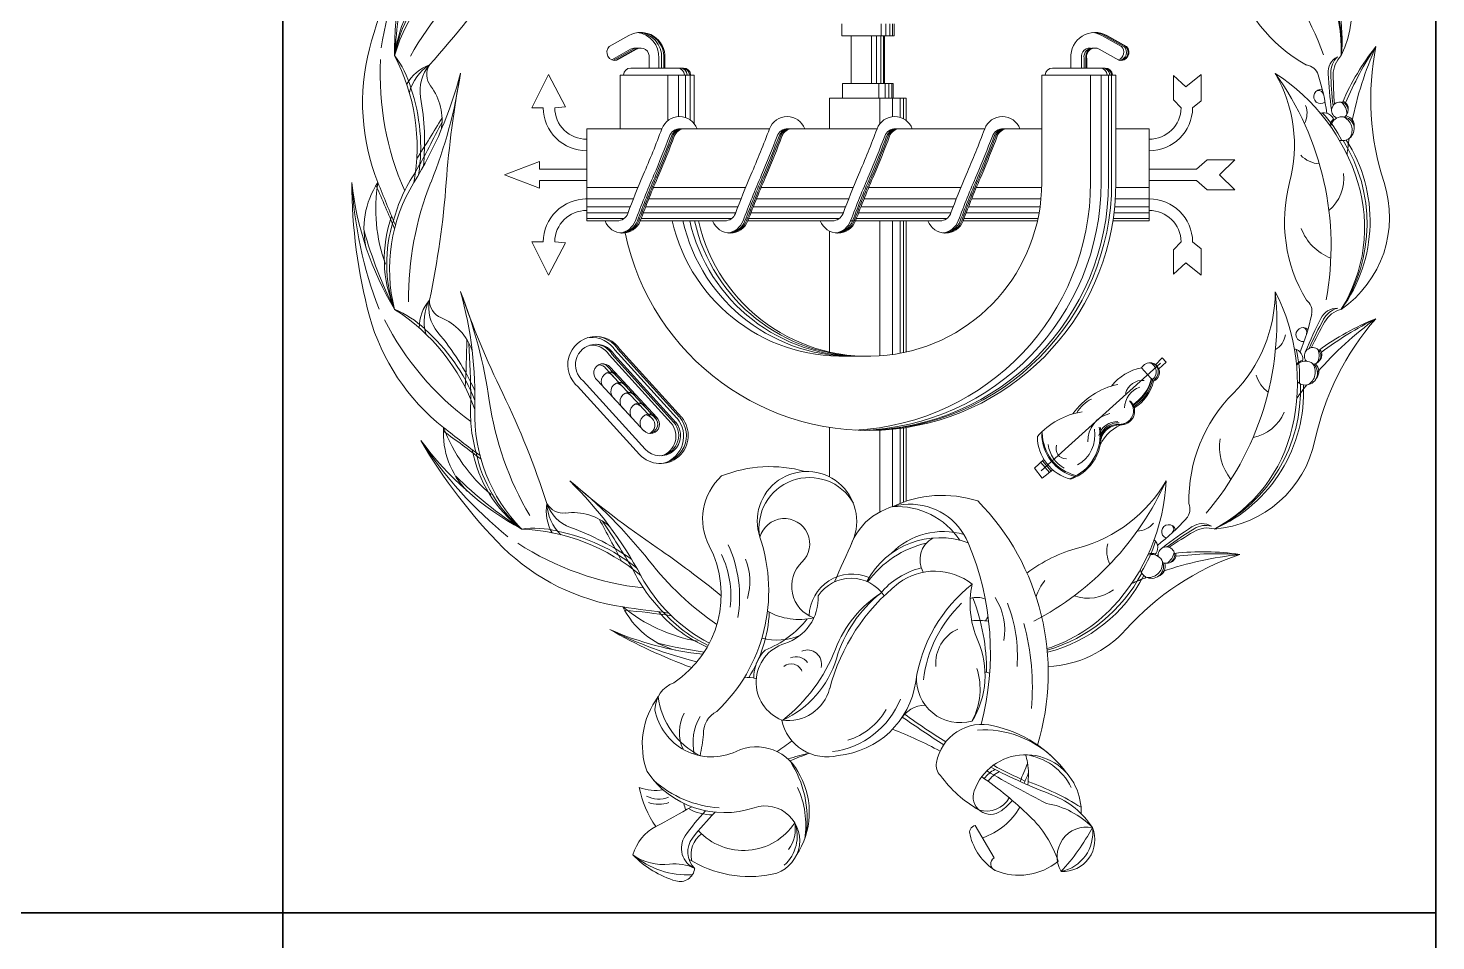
# Model space of a CAD drawing. Header units: millimetres. Extents: x 0 to 205, y 0 to 292.
# Drawn here: x 180.58 to 205, y 34.51 to 50.34 of the extents above; entities that cross this region are included whole.
import ezdxf
from ezdxf.enums import TextEntityAlignment as Align

# ---------------------------------------------------------------- set-up
doc = ezdxf.new("R2010")
doc.units = ezdxf.units.MM
doc.layers.add('Cajetín y formato', color=1, linetype='Continuous', lineweight=35)
doc.layers.add('Textos y Leyendas', color=3, linetype='Continuous', lineweight=15)
doc.styles.add('e1', font='times.ttf')

# ---------------------------------------------------------------- blocks, each defined once
blk = doc.blocks.new('eps')
at = {"color": 0, "lineweight": 13}
for p, q in [((-3.996, 3.214), (-4.337, 3.025)), ((-0.302, 3.208), (-0.302, 3.416)), ((-0.139, 3.208), (-0.302, 3.208)), ((-0.139, 3.208), (0.15, 3.208)), ((-0.139, 2.383), (-0.139, 3.208)), ((0.438, 3.208), (0.15, 3.208)), ((0.213, 2.383), (0.213, 3.208)), ((0.297, 2.383), (0.297, 3.208)), ((0.372, 2.383), (0.372, 3.208)), ((0.377, 3.208), (0.377, 3.416)), ((0.419, 2.383), (0.419, 3.208)), ((0.438, 3.208), (0.602, 3.208)), ((0.438, 2.383), (0.438, 3.208)), ((0.461, 3.208), (0.461, 3.416)), ((0.527, 3.208), (0.527, 3.416)), ((0.574, 3.208), (0.574, 3.416)), ((0.602, 3.208), (0.602, 3.416)), ((4.205, 3.214), (4.546, 3.025)), ((4.25, 3.214), (4.591, 3.025)), ((4.28, 3.214), (4.621, 3.025)), ((4.295, 3.214), (4.636, 3.025)), ((-3.969, 2.977), (-4.294, 2.795)), ((-3.923, 2.977), (-4.263, 2.787)), ((-3.884, 2.977), (-4.225, 2.787)), ((-3.863, 2.977), (-4.204, 2.787)), ((-3.863, 2.977), (-3.863, 2.977)), ((4.163, 2.977), (4.503, 2.787)), ((-3.644, 2.65), (-3.644, 2.824)), ((-3.477, 2.65), (-3.477, 2.824)), ((-3.43, 2.65), (-3.43, 2.824)), ((-3.392, 2.65), (-3.392, 2.824)), ((-3.371, 2.65), (-3.371, 2.824)), ((3.67, 2.65), (3.67, 2.824)), ((3.854, 2.65), (3.854, 2.824)), ((3.899, 2.65), (3.899, 2.824)), ((3.929, 2.65), (3.929, 2.824)), ((3.944, 2.65), (3.944, 2.824)), ((-5.68, 1.962), (-5.393, 2.54)), ((-5.393, 2.54), (-5.096, 1.978)), ((-4.15, 2.528), (-2.865, 2.528)), ((-4.15, 1.597), (-4.15, 2.528)), ((-3.507, 2.65), (-3.964, 2.65)), ((-3.507, 2.65), (-3.051, 2.65)), ((-3.319, 2.528), (-3.319, 1.741)), ((-3.134, 2.528), (-3.134, 1.808)), ((-3.016, 2.528), (-3.016, 1.792)), ((-2.932, 2.528), (-2.932, 1.75)), ((-2.865, 2.528), (-2.865, 1.687)), ((3.164, 2.528), (3.164, 0.665)), ((4.45, 2.528), (3.164, 2.528)), ((3.807, 2.65), (3.35, 2.65)), ((3.807, 2.65), (4.264, 2.65)), ((4.011, 0.665), (4.011, 2.528)), ((4.194, 0.665), (4.194, 2.528)), ((4.322, 0.665), (4.322, 2.528)), ((4.377, 0.665), (4.377, 2.528)), ((4.45, 0.665), (4.45, 2.528)), ((5.452, 2.523), (5.664, 2.323)), ((5.452, 2.097), (5.452, 2.523)), ((5.664, 2.323), (5.93, 2.536)), ((5.93, 2.536), (5.93, 2.084)), ((-0.291, 2.383), (0.15, 2.383)), ((-0.291, 2.129), (-0.291, 2.383)), ((0.59, 2.383), (0.15, 2.383)), ((0.337, 2.129), (0.337, 2.383)), ((0.45, 2.129), (0.45, 2.383)), ((0.515, 2.129), (0.515, 2.383)), ((0.562, 2.129), (0.562, 2.383)), ((0.59, 2.129), (0.59, 2.383)), ((-5.482, 1.962), (-5.68, 1.962)), ((-5.283, 1.962), (-5.096, 1.978)), ((-0.515, 2.129), (-0.515, 1.597)), ((0.15, 2.129), (-0.515, 2.129)), ((0.15, 2.129), (0.815, 2.129)), ((0.354, 1.679), (0.354, 2.129)), ((0.576, 1.807), (0.576, 2.129)), ((0.707, 1.796), (0.707, 2.129)), ((0.764, 1.772), (0.764, 2.129)), ((0.815, 2.129), (0.815, 1.74)), ((5.583, 1.962), (5.452, 2.097)), ((5.93, 2.084), (5.781, 1.962)), ((-4.727, 1.597), (-3.425, 1.597)), ((-4.727, 0), (-4.727, 1.597)), ((-3.106, 1.597), (-3.022, 1.597)), ((-3.022, 1.597), (-1.558, 1.597)), ((-1.239, 1.597), (-0.515, 1.597)), ((-0.515, 1.597), (0.15, 1.597)), ((0.309, 1.597), (0.15, 1.597)), ((2.175, 1.597), (0.628, 1.597)), ((3.164, 1.597), (2.495, 1.597)), ((5.026, 1.597), (4.45, 1.597)), ((5.026, 0), (5.026, 1.597)), ((-5.548, 1.03), (-6.154, 0.798)), ((-5.548, 0.897), (-5.548, 1.03)), ((5.847, 0.897), (6.036, 1.061)), ((6.036, 1.061), (6.514, 1.061)), ((6.514, 1.061), (6.248, 0.798)), ((-5.548, 0.567), (-6.154, 0.798)), ((-4.727, 0.897), (-5.548, 0.897)), ((5.026, 0.897), (5.847, 0.897)), ((6.514, 0.536), (6.248, 0.798)), ((-4.727, 0.699), (-5.548, 0.699)), ((-5.548, 0.699), (-5.548, 0.567)), ((-4.727, 0.577), (-3.84, 0.577)), ((-3.571, 0.577), (-1.973, 0.577)), ((-1.704, 0.577), (-0.106, 0.577)), ((0.162, 0.577), (1.761, 0.577)), ((2.029, 0.577), (3.163, 0.577)), ((4.449, 0.577), (5.026, 0.577)), ((5.026, 0.699), (5.847, 0.699)), ((5.847, 0.699), (6.036, 0.536)), ((6.036, 0.536), (6.514, 0.536)), ((-4.749, 0.38), (-3.919, 0.38)), ((-3.652, 0.38), (-2.052, 0.38)), ((-1.785, 0.38), (-0.185, 0.38)), ((0.082, 0.38), (1.681, 0.38)), ((1.948, 0.38), (3.151, 0.38)), ((4.44, 0.38), (5.026, 0.38)), ((-4.727, 0.244), (-3.972, 0.244)), ((-4.727, 0.142), (-4.011, 0.142)), ((-4.727, 0.04), (-4.083, 0.04)), ((-4.202, 0), (-4.727, 0)), ((-2.336, 0), (-3.799, 0)), ((-3.784, 0.04), (-2.216, 0.04)), ((-3.745, 0.142), (-2.144, 0.142)), ((-3.706, 0.244), (-2.105, 0.244)), ((-0.469, 0), (-1.932, 0)), ((-1.917, 0.04), (-0.349, 0.04)), ((-1.879, 0.142), (-0.277, 0.142)), ((-1.839, 0.244), (-0.238, 0.244)), ((0.15, 0), (-0.15, 0)), ((-0.051, 0.04), (1.517, 0.04)), ((-0.012, 0.142), (1.589, 0.142)), ((0.028, 0.244), (1.628, 0.244)), ((0.15, 0), (1.398, 0)), ((0.354, -2.342), (0.354, 0)), ((0.576, -2.319), (0.576, 0)), ((0.707, -2.297), (0.707, 0)), ((0.764, -2.286), (0.764, 0)), ((0.815, 0), (0.815, -2.275)), ((1.801, 0), (3.09, 0)), ((1.816, 0.04), (3.098, 0.04)), ((1.855, 0.142), (3.118, 0.142)), ((1.895, 0.244), (3.134, 0.244)), ((4.398, 0), (5.026, 0)), ((4.404, 0.04), (5.026, 0.04)), ((4.418, 0.142), (5.026, 0.142)), ((4.429, 0.244), (5.026, 0.244)), ((-0.515, -0.178), (-0.515, -2.275)), ((-5.482, -0.365), (-5.68, -0.365)), ((-5.68, -0.365), (-5.393, -0.944)), ((-5.393, -0.944), (-5.096, -0.381)), ((-5.283, -0.365), (-5.096, -0.381)), ((5.583, -0.365), (5.452, -0.501)), ((5.93, -0.487), (5.781, -0.365)), ((5.93, -0.939), (5.93, -0.487)), ((5.452, -0.501), (5.452, -0.926)), ((5.452, -0.926), (5.664, -0.726)), ((5.664, -0.726), (5.93, -0.939)), ((-4.34, -2.325), (-3.263, -3.51)), ((-4.292, -2.309), (-3.215, -3.494)), ((-4.26, -2.309), (-3.183, -3.494)), ((-4.241, -2.235), (-3.164, -3.42)), ((-4.241, -2.235), (-3.164, -3.42)), ((-4.193, -2.219), (-3.116, -3.404)), ((-4.161, -2.219), (-3.084, -3.404)), ((5.139, -2.494), (5.256, -2.376)), ((5.256, -2.376), (5.322, -2.452)), ((-4.396, -2.559), (-3.593, -3.429)), ((-4.348, -2.543), (-3.545, -3.413)), ((-4.316, -2.543), (-3.512, -3.413)), ((3.156, -4.334), (5.224, -2.466)), ((4.895, -2.549), (5.104, -2.778)), ((5.322, -2.452), (5.194, -2.565)), ((-4.889, -2.866), (-3.812, -4.051)), ((-4.79, -2.776), (-3.713, -3.961)), ((-4.541, -2.768), (-3.737, -3.639)), ((-0.515, -3.583), (-0.515, -4.439)), ((0.354, -5.048), (0.354, -3.63)), ((0.576, -4.957), (0.576, -3.613)), ((0.707, -4.9), (0.707, -3.598)), ((0.764, -4.879), (0.764, -3.59)), ((0.815, -3.583), (0.815, -4.861)), ((3.203, -4.141), (3.041, -4.29)), ((3.041, -4.29), (3.174, -4.461)), ((3.149, -4.19), (3.297, -4.363)), ((3.174, -4.461), (3.354, -4.318)), ((3.18, -4.163), (3.328, -4.338)), ((2.01, -10.485), (2.337, -11.048))]:
    blk.add_line(p, q, dxfattribs=at)
for centre, radius, start, end in [((3.228, 1.171), 5.115, 19.4847, 65.833), ((5.675, 3.033), 2.689, 356.4239, 62.3396), ((5.784, 3.146), 2.59, 353.7772, 62.8895), ((0.32, 0.595), 9.135, 150.1512, 164.8488), ((-1.139, 1.878), 7.241, 153.2169, 171.0795), ((-2.678, 2.969), 5.382, 156.1927, 181.1019), ((6.604, 3.697), 1.942, 334.6505, 48.0549), ((5.682, 2.957), 2.679, 358.0368, 46.9632), ((-5.311, 2.089), 2.856, 118.3783, 164.2398), ((-3.057, 0.195), 5.426, 128.165, 150.6335), ((-0.259, 2.407), 7.814, 165.9014, 176.6388), ((-5.848, 2.597), 2.228, 130.5199, 173.0969), ((-5.716, 2.433), 2.383, 131.8447, 169.5631), ((-18.534, 12.703), 14.924, 317.9297, 325.8383), ((9.029, 5.011), 2.637, 195.14, 241.092), ((-3.791, 2.847), 0.421, 356.8582, 119.1323), ((-3.897, 2.847), 0.421, 356.8582, 82.7779), ((-3.85, 2.847), 0.421, 356.8582, 85.963), ((-3.812, 2.847), 0.421, 356.8582, 88.5592), ((4.09, 2.847), 0.421, 60.8677, 183.1418), ((4, 2.847), 0.421, 60.8677, 83.8664), ((4.045, 2.847), 0.421, 60.8677, 86.9376), ((4.075, 2.847), 0.421, 60.8677, 88.9796), ((-4.867, 2.051), 3.748, 165.6062, 201.6884), ((-4.236, 2.924), 0.142, 134.9929, 283.2717), ((-3.897, 2.847), 0.149, 69.1386, 119.1323), ((-3.85, 2.847), 0.149, 78.4969, 119.1323), ((-3.812, 2.847), 0.149, 85.9158, 119.1323), ((-3.791, 2.847), 0.149, 351.0686, 119.1323), ((4, 2.847), 0.149, 72.3825, 188.9314), ((4.045, 2.847), 0.149, 81.296, 188.9314), ((4.075, 2.847), 0.149, 87.1086, 188.9314), ((4.09, 2.847), 0.149, 60.8677, 188.9314), ((4.446, 2.924), 0.142, 290.1317, 45.0071), ((4.536, 2.924), 0.142, 256.7283, 45.0071), ((4.491, 2.924), 0.142, 279.1409, 45.0071), ((4.521, 2.924), 0.142, 273.0355, 45.0071), ((12.437, 0.276), 4.431, 141.679, 156.3392), ((13.657, -0.138), 5.661, 146.0496, 157.2952), ((14.542, 0.533), 6.112, 155.9493, 168.8327), ((13.547, 2.115), 4.676, 168.7833, 198.0549), ((-3.317, 2.534), 4.993, 176.9834, 203.8098), ((-9.411, 1.83), 1.702, 16.3132, 37.4613), ((-11.115, 1.273), 3.445, 349.8482, 27.5338), ((-7.199, 1.995), 0.753, 109.8764, 149.8354), ((-7.024, 2.023), 0.806, 122.367, 165.4695), ((-6.951, 2.262), 0.669, 138.82, 190.2708), ((-7.178, 2.536), 0.324, 148.9, 217.3769), ((7.725, 2.459), 0.246, 17.4792, 83.0121), ((8.444, 2.572), 0.314, 118.9817, 183.6762), ((8.57, 2.572), 0.391, 135.3013, 181.0944), ((8.677, 2.537), 0.457, 134.0495, 180.8495), ((-13.649, 4.314), 6.958, 328.3783, 345.3897), ((-15.302, 3.828), 8.482, 338.165, 351.3919), ((9.187, -0.524), 16.395, 169.1617, 175.8383), ((-3.964, 2.524), 0.126, 90, 177.9027), ((-3.157, 2.524), 0.126, 2.0973, 90), ((-3.11, 2.524), 0.126, 2.0973, 90), ((-3.072, 2.524), 0.126, 2.0973, 90), ((-3.051, 2.524), 0.126, 2.0973, 90), ((3.35, 2.524), 0.126, 90, 177.9027), ((4.174, 2.524), 0.126, 2.0973, 90), ((4.219, 2.524), 0.126, 2.0973, 90), ((4.249, 2.524), 0.126, 2.0973, 90), ((4.264, 2.524), 0.126, 2.0973, 90), ((5.356, -0.339), 3.442, 16.9632, 57.3219), ((3.068, -0.436), 5.115, 349.4847, 35.833), ((5.038, 1.309), 2.51, 345.14, 29.86), ((4.032, 1.296), 4.118, 7.991, 17.4792), ((18.429, 3.214), 10.32, 183.6762, 187.1801), ((14.149, 2.679), 5.971, 181.0944, 186.5148), ((18.824, 2.687), 10.605, 180.8495, 183.5712), ((-10.763, 1.275), 3.156, 351.3433, 19.0169), ((-8.204, 1.752), 0.967, 349.194, 37.3769), ((8.003, 2.155), 0.122, 76.3181, 308.0909), ((7.965, 2.177), 0.0875, 14.0095, 102.1151), ((-11.9, 1.366), 4.36, 354.4513, 10.2708), ((-4.732, 1.967), 0.75, 180.4191, 270.4191), ((-4.732, 1.967), 0.551, 180.57, 270.57), ((5.031, 1.967), 0.75, 269.5809, 359.5809), ((5.031, 1.967), 0.551, 269.43, 359.43), ((7.401, 1.867), 0.365, 330.91, 21.1205), ((8.334, 1.918), 0.143, 305.1404, 250.0193), ((8.196, 1.851), 0.263, 359.5811, 52.4184), ((8.342, 1.942), 0.14, 342.1717, 71.4462), ((-31.722, 14.088), 27.433, 331.1399, 333.1916), ((-31.538, 16.419), 28.368, 327.2693, 328.9428), ((-3.119, 1.482), 0.326, 20.5322, 159.4678), ((-1.252, 1.482), 0.326, 20.5322, 159.4678), ((0.614, 1.482), 0.326, 20.5322, 159.4678), ((2.481, 1.482), 0.326, 20.5322, 159.4678), ((8.055, 1.692), 0.184, 16.862, 107.9623), ((6.664, 0.541), 1.907, 26.4764, 44.3637), ((8.419, 1.576), 0.272, 135.9182, 162.5089), ((8.376, 1.598), 0.207, 256.8212, 168.5313), ((8.296, 1.572), 0.251, 328.2099, 68.4045), ((8.403, 1.643), 0.183, 350.0441, 78.4241), ((-19.49, 7.614), 17.155, 336.5919, 339.4678), ((-19.574, 7.614), 17.403, 336.945, 339.3195), ((-19.54, 7.614), 17.403, 336.945, 339.3195), ((-19.514, 7.614), 17.403, 336.945, 339.3195), ((-19.49, 7.614), 17.403, 336.945, 339.3195), ((-3.106, 1.397), 0.2, 90, 159.3195), ((-3.072, 1.397), 0.2, 90, 159.3195), ((-3.046, 1.397), 0.2, 90, 159.3195), ((-3.022, 1.397), 0.2, 90, 159.3195), ((-17.623, 7.614), 17.155, 336.5919, 339.4678), ((-17.707, 7.614), 17.403, 336.945, 339.3195), ((-17.674, 7.614), 17.403, 336.945, 339.3195), ((-17.648, 7.614), 17.403, 336.945, 339.3195), ((-17.623, 7.614), 17.403, 336.945, 339.3195), ((-1.239, 1.397), 0.2, 90, 159.3195), ((-1.205, 1.397), 0.2, 90, 159.3195), ((-1.179, 1.397), 0.2, 90, 159.3195), ((-1.155, 1.397), 0.2, 90, 159.3195), ((-15.757, 7.614), 17.155, 336.5919, 339.4678), ((-15.841, 7.614), 17.403, 336.945, 339.3195), ((-15.807, 7.614), 17.403, 336.945, 339.3195), ((-15.781, 7.614), 17.403, 336.945, 339.3195), ((-15.757, 7.614), 17.403, 336.945, 339.3195), ((0.628, 1.397), 0.2, 90, 159.3195), ((0.662, 1.397), 0.2, 90, 159.3195), ((0.688, 1.397), 0.2, 90, 159.3195), ((0.712, 1.397), 0.2, 90, 159.3195), ((-13.89, 7.614), 17.155, 336.5919, 339.4678), ((-13.974, 7.614), 17.403, 336.945, 339.3195), ((-13.94, 7.614), 17.403, 336.945, 339.3195), ((-13.914, 7.614), 17.403, 336.945, 339.3195), ((-13.89, 7.614), 17.403, 336.945, 339.3195), ((2.495, 1.397), 0.2, 90, 159.3195), ((2.528, 1.397), 0.2, 90, 159.3195), ((2.554, 1.397), 0.2, 90, 159.3195), ((2.579, 1.397), 0.2, 90, 159.3195), ((6.27, -0.004), 2.59, 323.7772, 32.8895), ((6.119, -0.047), 2.689, 326.4239, 32.3396), ((14.542, 0.533), 6.112, 171.5701, 174.2292), ((8.025, 1.509), 0.524, 225.1514, 265.1872), ((-5.491, -0.665), 2.673, 145.5689, 165.4627), ((12.266, -6.017), 17.403, 156.945, 159.3195), ((12.182, -6.017), 17.155, 156.5919, 159.4678), ((12.216, -6.017), 17.155, 156.5919, 159.4678), ((12.242, -6.017), 17.155, 156.5919, 159.4678), ((12.266, -6.017), 17.155, 156.5919, 159.4678), ((14.133, -6.017), 17.403, 156.945, 159.3195), ((14.049, -6.017), 17.155, 156.5919, 159.4678), ((14.082, -6.017), 17.155, 156.5919, 159.4678), ((14.109, -6.017), 17.155, 156.5919, 159.4678), ((14.133, -6.017), 17.155, 156.5919, 159.4678), ((16, -6.017), 17.403, 156.945, 159.3195), ((15.915, -6.017), 17.155, 156.5919, 159.4678), ((15.949, -6.017), 17.155, 156.5919, 159.4678), ((15.975, -6.017), 17.155, 156.5919, 159.4678), ((16, -6.017), 17.155, 156.5919, 159.4678), ((17.866, -6.017), 17.403, 156.945, 159.3195), ((17.782, -6.017), 17.155, 156.5919, 159.4678), ((17.816, -6.017), 17.155, 156.5919, 159.4678), ((17.842, -6.017), 17.155, 156.5919, 159.4678), ((17.866, -6.017), 17.155, 156.5919, 159.4678), ((7.666, 0.736), 0.736, 310.7334, 6.877), ((0.333, 0.689), 9.135, 180.1512, 194.8488), ((-1.573, 1.072), 7.241, 183.2169, 201.0795), ((-3.451, 1.246), 5.382, 186.1927, 211.1019), ((-7.153, -0.132), 1.438, 146.3109, 194.5879), ((-5.588, 0.206), 2.799, 170.5494, 200.0066), ((-22.521, -5.908), 15.568, 21.7593, 24.7587), ((21.236, 12.432), 31.84, 201.6884, 203.1259), ((-5.292, -0.832), 2.856, 148.3783, 194.2398), ((-2.392, -1.345), 5.426, 158.165, 180.6335), ((-22.049, 1.748), 14.924, 347.9297, 355.8383), ((0.15, 0.665), 4.3, 191.7311, 0), ((0.15, 0.665), 3.014, 192.7522, 0), ((-0.289, 0.665), 4.3, 272.9244, 0), ((-0.106, 0.665), 4.3, 271.7054, 0), ((0.022, 0.665), 4.3, 270.8526, 0), ((0.077, 0.665), 4.3, 270.4872, 0), ((10.012, -0.011), 2.637, 165.14, 211.092), ((7.255, 0.063), 1.942, 304.6505, 18.0549), ((6.086, -0.116), 2.679, 328.0368, 16.9632), ((-4.732, -0.37), 0.75, 89.5809, 179.5809), ((5.031, -0.37), 0.75, 0.4191, 90.4191), ((-6.011, -0.66), 2.228, 160.5199, 203.0969), ((-5.814, -0.736), 2.383, 161.8447, 199.5631), ((-4.732, -0.37), 0.551, 89.43, 179.43), ((-4.105, 0.114), 0.326, 200.5322, 339.4678), ((-4.202, 0.2), 0.2, 270, 339.3195), ((-4.189, 0.114), 0.326, 277.4021, 339.4678), ((-4.155, 0.114), 0.326, 274.4265, 339.4678), ((-4.129, 0.114), 0.326, 272.1334, 339.4678), ((-0.304, 0.665), 3.014, 192.7522, 274.3203), ((-0.119, 0.665), 3.014, 192.7522, 272.5586), ((-0.002, 0.665), 3.014, 192.7522, 271.4389), ((0.082, 0.665), 3.014, 192.7522, 270.6395), ((-2.238, 0.114), 0.326, 200.5322, 339.4678), ((-2.336, 0.2), 0.2, 270, 339.3195), ((-2.322, 0.114), 0.326, 277.4021, 339.4678), ((-2.288, 0.114), 0.326, 274.4265, 339.4678), ((-2.262, 0.114), 0.326, 272.1334, 339.4678), ((-0.371, 0.114), 0.326, 200.5322, 339.4678), ((-0.469, 0.2), 0.2, 270, 339.3195), ((-0.455, 0.114), 0.326, 277.4021, 339.4678), ((-0.422, 0.114), 0.326, 274.4265, 339.4678), ((-0.396, 0.114), 0.326, 272.1334, 339.4678), ((1.496, 0.114), 0.326, 200.5322, 339.4678), ((1.398, 0.2), 0.2, 270, 339.3195), ((1.411, 0.114), 0.326, 277.4021, 339.4678), ((1.445, 0.114), 0.326, 274.4265, 339.4678), ((1.471, 0.114), 0.326, 272.1334, 339.4678), ((5.031, -0.37), 0.551, 0.57, 90.57), ((-1.075, 1.969), 7.814, 195.9014, 206.6388), ((8.508, 0.198), 0.906, 201.192, 248.6812), ((-6.88, -1.858), 0.753, 139.8764, 179.8354), ((-6.742, -1.746), 0.806, 152.367, 195.4695), ((-6.799, -1.502), 0.669, 168.82, 220.2708), ((-7.132, -1.379), 0.324, 178.9, 247.3769), ((8.571, 4.154), 16.395, 199.1617, 205.8383), ((-14.814, -4.322), 8.482, 8.165, 21.3919), ((-13.624, -3.074), 6.958, 358.3783, 15.3897), ((2.126, -1.748), 5.115, 319.4847, 5.833), ((4.705, -1.222), 2.51, 315.14, 359.86), ((4.157, -2.808), 3.442, 346.9632, 27.3219), ((7.606, -1.569), 0.246, 347.4792, 53.0121), ((-4.887, -0.643), 3.748, 195.6062, 231.6884), ((-8.712, -3.106), 1.702, 46.3132, 67.4613), ((-9.909, -4.441), 3.445, 19.8482, 57.5338), ((-7.628, -2.57), 0.967, 19.194, 67.3769), ((3.827, -0.73), 4.118, 337.991, 347.4792), ((17.254, -6.267), 10.32, 153.6762, 157.1801), ((13.281, -4.591), 5.971, 151.0944, 156.5148), ((12.477, -4.778), 4.676, 138.7833, 168.0549), ((12.548, -6.645), 6.112, 125.9493, 138.8327), ((10.596, -5.815), 4.431, 111.679, 126.3392), ((8.286, -1.831), 0.314, 88.9817, 153.6762), ((11.446, -6.783), 5.661, 116.0496, 127.2952), ((8.395, -1.893), 0.391, 105.3013, 151.0944), ((8.47, -1.977), 0.457, 104.0495, 150.8495), ((-3.787, 0.55), 4.993, 206.9834, 233.8098), ((-9.606, -4.263), 3.156, 21.3433, 49.0169), ((-10.636, -4.753), 4.36, 24.4513, 40.2708), ((7.696, -1.972), 0.122, 46.3181, 278.0909), ((7.674, -1.933), 0.0875, 344.0095, 72.1151), ((17.333, -6.92), 10.605, 150.8495, 153.5712), ((-35.17, -1.536), 28.368, 357.2693, 358.9428), ((-34.163, -3.646), 27.433, 1.1399, 3.1916), ((-4.565, -2.497), 0.492, 31.6919, 231.082), ((-4.565, -2.497), 0.359, 31.6919, 231.082), ((-4.645, -2.513), 0.492, 31.6919, 94.778), ((-4.645, -2.513), 0.492, 31.6919, 94.778), ((-4.645, -2.513), 0.359, 31.6919, 94.778), ((-4.597, -2.497), 0.359, 31.6919, 87.4311), ((-4.597, -2.497), 0.492, 31.6919, 87.4311), ((7.03, -1.92), 0.365, 300.91, 351.1205), ((7.51, -2.398), 0.184, 346.862, 77.9623), ((5.729, -2.7), 1.907, 356.4764, 14.3637), ((7.767, -2.681), 0.272, 105.9182, 132.5089), ((7.74, -2.64), 0.207, 226.8212, 138.5313), ((7.864, -2.341), 0.143, 275.1404, 220.0193), ((7.711, -2.331), 0.263, 329.5811, 22.4184), ((7.883, -2.326), 0.14, 312.1717, 41.4462), ((-4.445, -2.639), 0.161, 36.6177, 233.5402), ((-4.526, -2.655), 0.161, 36.6177, 86.6016), ((-4.314, -2.781), 0.161, 36.6177, 233.5402), ((-4.478, -2.639), 0.161, 36.6177, 84.2736), ((-4.394, -2.797), 0.161, 36.6177, 86.6016), ((-4.346, -2.781), 0.161, 36.6177, 84.2736), ((5.062, -3.415), 0.882, 100.9262, 141.4083), ((5.041, -2.626), 0.165, 292.6546, 152.3432), ((4.984, -2.616), 0.165, 305.4325, 70.4154), ((5.022, -2.616), 0.165, 292.6546, 59.7184), ((7.392, -2.541), 0.524, 195.1514, 235.1872), ((7.658, -2.623), 0.251, 298.2099, 38.4045), ((7.786, -2.615), 0.183, 320.0441, 48.4241), ((-4.148, -2.961), 0.161, 36.6177, 233.5402), ((-4.228, -2.977), 0.161, 36.6177, 86.6016), ((-4.18, -2.961), 0.161, 36.6177, 84.2736), ((4.77, -4.12), 1.316, 102.4592, 144.0677), ((4.994, -3.255), 0.394, 108.8894, 178.3641), ((4.911, -3.067), 0.3, 84.0222, 166.4349), ((4.35, -2.566), 0.735, 301.154, 347.0799), ((4.35, -2.585), 0.735, 301.154, 347.0799), ((4.369, -2.604), 0.735, 301.154, 347.0799), ((4.388, -2.613), 0.735, 301.154, 347.0799), ((4.963, -2.936), 2.689, 296.4239, 2.3396), ((5.115, -2.974), 2.59, 293.7772, 2.8895), ((12.548, -6.645), 6.112, 141.5701, 144.2292), ((-4.071, -3.307), 2.673, 175.5689, 195.4627), ((-1.046, -2.346), 5.426, 188.165, 210.6335), ((-19.617, -9.496), 14.924, 17.9297, 25.8383), ((-3.989, -3.133), 0.161, 36.6177, 233.5402), ((-4.07, -3.149), 0.161, 36.6177, 86.6016), ((-4.021, -3.133), 0.161, 36.6177, 84.2736), ((-3.816, -3.321), 0.161, 36.6177, 233.5402), ((-3.848, -3.321), 0.161, 36.6177, 84.2736), ((4.264, -3.598), 0.558, 114.8594, 151.1712), ((4.516, -3.29), 0.24, 267.3981, 44.9415), ((4.535, -3.299), 0.24, 267.3981, 44.9415), ((8.353, -4.852), 2.637, 135.14, 181.092), ((-3.814, -3.352), 2.856, 178.3783, 224.2398), ((-3.896, -3.337), 0.161, 36.6177, 86.6016), ((-3.454, -3.721), 0.487, 222.8019, 39.972), ((-3.642, -3.51), 0.161, 36.6177, 233.5402), ((-3.623, -3.527), 0.159, 224.3275, 45.8305), ((-3.723, -3.526), 0.161, 36.6177, 86.6016), ((-3.675, -3.51), 0.161, 36.6177, 84.2736), ((-3.656, -3.527), 0.159, 275.7891, 45.8305), ((-3.486, -3.721), 0.487, 272.6054, 39.972), ((4.079, -4.619), 1.325, 99.1558, 138.378), ((4.462, -3.824), 0.499, 103.7399, 181.1453), ((6.694, -3.031), 0.736, 280.7334, 336.877), ((-5.776, -3.677), 1.438, 176.3109, 224.5879), ((-16.197, -16.363), 15.568, 51.7593, 54.7587), ((12.528, 21.399), 31.84, 231.6884, 233.1259), ((-4.589, -2.601), 2.799, 200.5494, 230.0066), ((-3.454, -3.721), 0.354, 222.8019, 39.972), ((-3.704, -3.543), 0.159, 296.2437, 45.8305), ((-3.486, -3.721), 0.354, 272.6054, 39.972), ((-3.534, -3.737), 0.354, 287.9961, 39.972), ((-3.534, -3.737), 0.487, 287.9961, 39.972), ((3.377, -3.72), 0.799, 289.9429, 10.3252), ((3.396, -3.729), 0.799, 289.9429, 10.3252), ((3.498, -3.718), 0.589, 298.9362, 10.0867), ((4.471, -3.81), 0.328, 87.3981, 164.1835), ((4.49, -3.829), 0.328, 87.3981, 164.1835), ((4.49, -3.857), 0.328, 87.3981, 164.1835), ((4.808, -4.171), 0.689, 107.2172, 155.8424), ((4.509, -3.867), 0.328, 87.3981, 164.1835), ((4.9, -2.98), 2.679, 298.0368, 346.9632), ((0.296, 0.778), 9.135, 210.1512, 224.8488), ((-1.545, 0.156), 7.241, 213.2169, 231.0795), ((-3.259, -0.632), 5.382, 216.1927, 241.1019), ((3.853, -3.738), 0.765, 180, 256.032), ((3.929, -3.691), 0.765, 180, 256.032), ((3.939, -3.672), 0.765, 180, 256.032), ((3.816, -3.816), 0.542, 186.9077, 241.0638), ((3.592, -3.948), 0.18, 161.2813, 270.2045), ((6.002, -3.409), 1.942, 274.6505, 348.0549), ((7.154, -3.918), 0.906, 171.192, 218.6812), ((-4.522, -3.563), 2.228, 190.5199, 233.0969), ((-4.314, -3.53), 2.383, 191.8447, 229.5631), ((-1.551, -6.497), 2.235, 74.2581, 111.9898), ((-0.908, -5.209), 0.863, 336.4589, 198.8148), ((-1.563, 1.182), 7.814, 225.9014, 236.6388), ((-10.315, -11.135), 8.482, 38.165, 51.3919), ((5.699, 7.897), 16.395, 229.1617, 235.8383), ((-9.909, -9.46), 6.958, 28.3783, 45.3897), ((-1.711, -5.17), 1.007, 132.2575, 207.5623), ((-0.864, -5.328), 0.876, 29.7063, 190.4298), ((0.655, -2.413), 5.115, 297.6508, 335.833), ((3.151, -3.247), 2.51, 285.14, 329.86), ((1.883, -4.346), 3.442, 316.9632, 357.3219), ((1.444, -6.781), 2.02, 72.3293, 115.4405), ((-0.982, -7.843), 4.26, 342.9661, 44.5051), ((-4.676, -5.034), 0.753, 169.8764, 209.8354), ((-4.784, -4.686), 0.669, 198.82, 250.2708), ((-5.134, -4.745), 0.324, 208.9, 277.3769), ((-4.613, -4.869), 0.806, 182.367, 225.4695), ((-4.968, -6.026), 0.967, 49.194, 97.3769), ((0.879, -6.012), 1.098, 22.8077, 160.3541), ((0.654, -6.262), 1.308, 33.4987, 93.4257), ((5.49, -4.998), 0.246, 317.4792, 23.0121), ((-5.639, -7.032), 1.702, 76.3132, 97.4613), ((-6.008, -8.786), 3.445, 49.8482, 87.5338), ((-6.482, -9.42), 4.36, 54.4513, 70.2708), ((-29.337, -18.9), 28.368, 27.2693, 28.9428), ((-27.41, -20.225), 27.433, 31.1399, 33.1916), ((-1.3, -5.602), 0.44, 313.9975, 164.8065), ((4.816, -5.014), 0.365, 270.91, 321.1205), ((2.637, -2.382), 4.118, 307.991, 317.4792), ((5.366, -5.391), 0.122, 16.3181, 248.0909), ((11.496, -13.891), 10.32, 123.6762, 127.1801), ((8.893, -10.452), 5.971, 121.0944, 126.5148), ((5.366, -5.347), 0.0875, 314.0095, 42.1151), ((5.948, -5.565), 0.314, 58.9817, 123.6762), ((6.034, -5.783), 0.457, 74.0495, 120.8495), ((6.011, -5.673), 0.391, 75.3013, 121.0944), ((6.11, -5.295), 5.758437732895225e-14, 255.4235, 198.8636), ((-3.202, -1.403), 4.993, 236.9834, 263.8098), ((-5.834, -8.481), 3.156, 51.3433, 79.0169), ((-4.451, -6.416), 2.88, 313.4291, 18.8148), ((-34.973, 9.633), 38.022, 335.2886, 336.4589), ((1.39, -6.919), 1.424, 69.4027, 152.0973), ((1.534, -7.252), 1.702, 102.5728, 144.4101), ((1.46, -6.66), 1.272, 73.7879, 135.173), ((1.49, -5.882), 0.438, 119.3148, 208.9803), ((-2.626, -7.486), 4.9, 345.2649, 22.8077), ((4.818, -5.733), 0.524, 165.1514, 205.1872), ((3.299, -5.038), 1.907, 326.4764, 344.3637), ((4.992, -5.667), 0.184, 316.862, 47.9623), ((11.238, -14.496), 10.605, 120.8495, 123.5712), ((-3.558, -2.986), 3.748, 225.6062, 261.6884), ((-11.888, -18.018), 14.924, 50.5066, 55.8383), ((-4.226, -6.483), 1.83, 303.4452, 27.5623), ((-3.93, -6.507), 1.702, 353.5219, 25.051), ((-4.24, -6.52), 2.164, 350.3971, 24.5836), ((4.495, -8.214), 2.637, 105.14, 127.0161), ((8.103, -10.213), 4.676, 108.7833, 138.0549), ((5.071, -5.993), 0.207, 196.8212, 108.5313), ((5.073, -6.041), 0.272, 75.9182, 102.5089), ((11.238, -14.496), 10.605, 124.8126, 124.9705), ((5.957, -10.17), 4.431, 100.0422, 100.2545), ((5.327, -5.796), 0.143, 245.1404, 190.0193), ((7.231, -11.865), 6.112, 95.9493, 108.8327), ((5.2, -5.71), 0.263, 299.5811, 352.4184), ((5.352, -5.792), 0.14, 282.1717, 11.4462), ((5.957, -10.17), 4.431, 81.679, 96.3392), ((6.208, -11.433), 5.661, 86.0496, 97.2952), ((-1.519, -4.885), 2.673, 205.5689, 225.4627), ((0.62, -2.541), 5.426, 218.165, 235.277), ((-2.909, -6.255), 1.012, 343.1169, 22.4643), ((-0.591, -6.337), 0.582, 133.9975, 250.2395), ((1.383, -7.303), 1.32, 103.5356, 140.3356), ((1.308, -7.124), 1.049, 51.7428, 126.768), ((5.008, -5.936), 0.251, 268.2099, 8.4045), ((5.123, -5.993), 0.183, 290.0441, 18.4241), ((-1.274, -4.796), 2.856, 208.3783, 242.3164), ((-0.127, -6.869), 0.744, 66.493, 178.3725), ((-0.141, -6.891), 0.693, 34.2209, 145.6606), ((2.842, -9.001), 3.472, 128.5043, 165.1218), ((3.587, -8.372), 2.635, 128.1955, 171.7488), ((3.541, -6.634), 1.619, 168.1028, 203.5021), ((3.924, -6.807), 0.906, 141.192, 161.23), ((2.517, -4.86), 2.689, 286.0363, 332.3396), ((2.63, -4.969), 2.59, 284.149, 332.8895), ((7.231, -11.865), 6.112, 111.5701, 114.2292), ((-1.538, -6.54), 0.826, 287.2241, 2.8321), ((1.495, -8.169), 2.048, 122.6328, 158.8002), ((1.819, -8.264), 2.316, 128.8392, 163.2036), ((2.038, -6.91), 0.38, 67.1062, 107.3396), ((-1.304, -7.798), 3.51, 359.4923, 21.0647), ((1.494, -7.093), 1.028, 349.5523, 33.0511), ((3.969, -5.808), 0.736, 250.7334, 306.877), ((-2.321, -4.533), 2.799, 230.5494, 260.0066), ((-2.811, -6.058), 1.438, 206.3109, 254.5879), ((0.503, 24.81), 31.84, 261.6884, 263.1259), ((-5.493, -22.255), 15.568, 81.7593, 84.7587), ((-1.782, -5.333), 2.228, 220.5199, 247.4478), ((-1.618, -5.2), 2.383, 221.8447, 245.1152), ((-3.832, -6.692), 2.273, 327.3278, 357.6023), ((-1.039, -5.771), 1.142, 240.9874, 282.6983), ((3.283, -8.215), 2.186, 133.609, 173.2951), ((0.202, -7.551), 2.541, 356.0151, 21.2035), ((2.441, -4.867), 2.679, 287.7417, 316.9632), ((-2.277, -5.81), 1.756, 291.5819, 321.4375), ((1.974, -7.673), 0.649, 114.1377, 184.8404), ((2.065, -7.899), 0.971, 79.3827, 96.7733), ((4.495, -8.214), 2.637, 149.073, 151.092), ((-1.178, -8.088), 4.18, 354.9144, 15.3507), ((-1.063, -0.623), 7.241, 243.2169, 255.9969), ((-2.154, -2.163), 5.382, 246.1927, 264.0085), ((0.22, 0.836), 9.135, 240.1512, 250.0009), ((-1.592, 0.257), 7.814, 255.9014, 261.9112), ((-1.429, -6.225), 1.045, 255.5258, 292.4718), ((0.673, -7.881), 1.509, 328.3328, 23.5021), ((3.181, -5.789), 1.942, 272.8396, 318.0549), ((-1.175, -7.913), 0.654, 134.1558, 181.3858), ((-1.085, -8.002), 0.704, 107.2241, 248.484), ((-3.11, -6.383), 2.892, 308.0793, 338.8002), ((-1.098, -7.811), 0.251, 36.4351, 112.4946), ((-0.898, -7.684), 0.242, 345.5594, 113.6692), ((-2.04, -7.099), 1.715, 294.567, 343.2036), ((-1.184, -7.887), 0.204, 22.1035, 128.3883), ((0.907, -8.118), 1.188, 332.1204, 17.4984), ((-3.039, -8.482), 0.505, 110.7419, 179.4058), ((-1.934, -8.453), 0.534, 74.0236, 96.7), ((-0.506, -7.778), 1.5, 275.3936, 351.7488), ((1.749, -7.947), 0.756, 175.9289, 285.9987), ((2.186, -8.002), 0.174, 64.6743, 91.7556), ((-2.386, -9.079), 1.378, 143.0428, 200.0929), ((-2.181, -8.095), 1.315, 186.7721, 243.8209), ((-1.236, -7.918), 0.747, 261.7672, 345.1218), ((-0.66, -7.737), 1.481, 277.589, 337.9787), ((-2.563, -8.299), 0.997, 190.2958, 295.266), ((-2.413, -8.872), 0.708, 151.6591, 204.4456), ((-2.283, -8.885), 0.421, 116.548, 183.052), ((-0.538, -7.902), 1.155, 287.0878, 330.2736), ((1.145, -8.898), 0.497, 90, 150.8569), ((-1.967, -9.052), 0.917, 150.0658, 192.4384), ((-0.562, -8.498), 0.798, 191.4882, 284.2881), ((12.675, 8.471), 20.831, 235.0625, 237.4384), ((7.392, 0.473), 11.186, 233.8038, 238.2168), ((2.128, -9.534), 0.802, 75.5192, 170.0474), ((1.856, -10.882), 2.177, 37.0005, 77.4601), ((-6.32, -8.527), 3.637, 348.1145, 353.9964), ((-11.914, 5.451), 18.024, 305.5948, 306.6049), ((-2.01, -15.529), 7.194, 61.6956, 68.9271), ((2.161, -10.562), 1.734, 46.6226, 93.6149), ((-1.786, -9.945), 0.823, 22.9435, 115.266), ((-0.161, -12.626), 3.465, 101.8094, 108.0814), ((0.595, -13.376), 4.393, 109.476, 114.1161), ((2.887, -10.21), 0.952, 24.6468, 160.0794), ((2.751, -10.28), 1.03, 26.2075, 82.7648), ((2.128, -9.534), 0.802, 9.9526, 20.1282), ((-2.774, -10.378), 1.871, 352.2336, 32.7404), ((1.591, -9.44), 0.257, 170.0474, 223.9274), ((2.604, -9.997), 0.544, 117.4534, 143.3893), ((7.392, 0.473), 11.186, 242.8075, 248.8365), ((17.089, 19.184), 32.209, 242.7179, 243.8109), ((10.469, -12.748), 8.254, 156.1526, 158.4966), ((1.773, -9.596), 1.162, 350.8859, 9.9526), ((-2.341, -8.646), 1.617, 214.0905, 288.6469), ((-2.321, -8.327), 1.854, 227.6568, 266.6188), ((-2.21, -10.259), 1.343, 326.3338, 28.2435), ((3.112, -8.387), 2.103, 215.8013, 240.5296), ((-2.01, -15.529), 7.194, 46.3728, 54.9314), ((12.675, 8.471), 20.831, 239.8431, 243.0833), ((2.63, -9.984), 0.476, 114.8871, 146.3432), ((1.623, -9.138), 1.379, 333.5301, 342.0247), ((1.406, -14.026), 4.563, 57.6649, 70.52), ((-3.531, -9.086), 0.793, 248.8778, 279.5506), ((-1.907, -9.419), 1.953, 192.0276, 213.7775), ((-3.476, -9.578), 0.45, 241.7498, 291.7619), ((-2.468, -10.474), 1.54, 350.9603, 24.9462), ((2.278, -9.989), 0.304, 160.0794, 307.5654), ((2.201, -9.769), 0.467, 254.6111, 329.1871), ((2.835, -11.298), 1.436, 32.7232, 68.8365), ((2.768, -10.265), 1.083, 359.0465, 24.6468), ((-3.478, -9.54), 0.577, 252.2767, 287.7233), ((-11.914, 5.451), 18.024, 297.7315, 299.9845), ((-2.009, -9.854), 1.065, 193.4713, 200.1446), ((-0.161, -12.626), 3.465, 136.2694, 145.5724), ((-2.555, -9.474), 0.826, 240.5296, 270.9493), ((-1.633, -10.746), 0.599, 281.6729, 108.6469), ((1.773, -9.596), 1.162, 288.1598, 330.6281), ((1.623, -9.138), 1.379, 307.5654, 318.4574), ((3.009, -11.526), 1.442, 44.1799, 80.6039), ((0.595, -13.376), 4.393, 134.7422, 142.5252), ((-2.009, -9.854), 1.065, 222.7863, 326.7113), ((-1.751, -10.672), 0.674, 311.8644, 20.3035), ((-1.701, -10.544), 0.591, 322.8173, 10.3082), ((2.034, -10.604), 0.121, 101.4366, 202.5821), ((1.639, -11.701), 1.905, 18.1707, 46.3728), ((-3.152, -11.216), 0.806, 117.7315, 163.947), ((-2.706, -10.881), 0.379, 145.5724, 246.7919), ((-2.575, -10.946), 0.399, 142.5252, 225.3615), ((-2.475, -10.989), 0.444, 126.3293, 194.275), ((2.901, -10.422), 1.005, 193.1187, 237.0848), ((3.945, -11.027), 0.515, 79.0621, 209.8875), ((0.954, -8.892), 3.492, 316.7628, 332.1868), ((3.366, -10.614), 0.683, 281.1879, 7.7616), ((3.532, -10.732), 0.553, 266.5787, 22.3709), ((-2.98, -9.891), 1.453, 229.3514, 273.3319), ((-3.4, -10.264), 0.9, 234.1985, 276.9472), ((-2.704, -9.828), 1.689, 223.6587, 253.5718), ((-3.196, -11.933), 0.782, 64.1196, 96.9472), ((-3.11, -11.202), 0.256, 253.5718, 353.8326), ((-1.907, -9.419), 1.953, 237.5493, 281.6729), ((2.402, -11.152), 0.123, 121.9372, 247.5834), ((2.768, -10.265), 1.083, 247.5834, 309.0005)]:
    blk.add_arc(centre, radius, start, end, dxfattribs=at)
blk = doc.blocks.new('CAJETINCONATRIBUTOS')
at = {"layer": 'Cajetín y formato'}
for p, q in [((-20, 54), (-20, 8)), ((0, 0), (0, 54)), ((-185, 30), (0, 30))]:
    blk.add_line(p, q, dxfattribs=at)
blk.add_blockref('eps', (-10, 42), dxfattribs=at)
at = {"layer": 'Textos y Leyendas', "style": 'e1'}
for tag, height, flags, p in [('ENTIDAD1', 4, 2, (-62.5, 48)), ('NOMBRE1', 2, 8, (-117.5, 48)), ('ENTIDAD2', 4, 2, (-62.5, 36)), ('COMPROBADO', 1.8, 4, (-147.5, 36)), ('NOMBRE2', 2, 4, (-117.5, 36)), ('NÚMERO', 5, 4, (-10, 19)), ('ESCALA', 3, 4, (-175, 19)), ('REFERENCIA_INFORMÁTICA', 2.5, 4, (-117.5, 4)), ('FECHA', 2.5, 4, (-25, 4))]:
    blk.add_attdef(tag, text='', height=height, dxfattribs=dict(at, flags=flags)).set_placement(p, align=Align.MIDDLE_CENTER)
at = {"layer": 'Textos y Leyendas', "style": 'e1', "flags": 4}
blk.add_attdef('PLANO', (-92.5, 19), '', height=5, dxfattribs=at)

msp = doc.modelspace()

# ---------------------------------------------------------------- block references
at = {"layer": 'Cajetín y formato'}
msp.add_blockref('CAJETINCONATRIBUTOS', (205, 5), dxfattribs=at)

doc.saveas('drawing.dxf')
